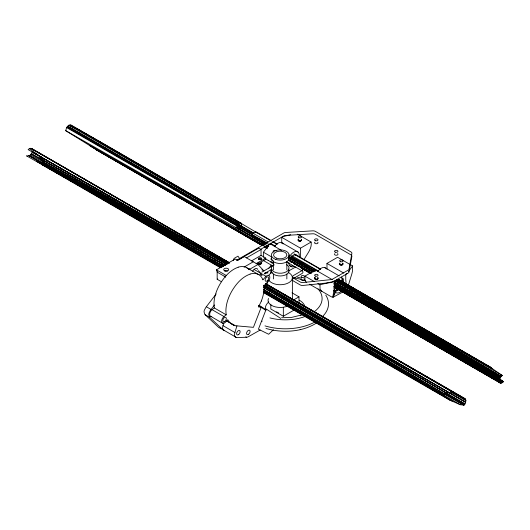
<?xml version="1.0" encoding="UTF-8"?>
<svg xmlns="http://www.w3.org/2000/svg" width="530" height="530" viewBox="0 0 530 530"><rect width="100%" height="100%" fill="white"/><g stroke="black" fill="none" stroke-linecap="round" stroke-linejoin="round"><path stroke-width="0.79" d="M297.535 234.194L311.123 242.044C312.236 248.822 306.81 254.075 304.074 259.66M334.099 288.472L334.867 291.679L336.325 292.818A8.46 4.883 -60 0 0 337.451 292.984A8.381 4.836 -60 0 0 340.247 292.05L341.062 291.48M345.878 283.206L345.964 281.384A8.367 4.83 -60 0 0 345.752 280.105L345.752 274.248L346.978 273.54M342.897 281.788L343.009 278.528L343.095 281.88M299.205 257.017L299.205 254.102A8.016 4.631 -60 0 0 294.316 251.876A8.016 4.631 -60 0 0 288.572 258.859M342.38 282.033L342.38 279.118A8.016 4.631 -60 0 0 341.287 277.124M342.082 281.549L342.228 278.071L342.135 282.278M271.168 269.472L271.062 270.327A6.671 1.643 -77.2 0 1 270.936 270.996L270.598 272.513A6.764 2.173 -76.2 0 1 270.406 273.182M300.636 257.13L300.503 248.173L281.728 237.334L281.728 243.19M309.553 284.219L330.952 296.575A6.93 5.201 -36.5 0 0 331.455 296.82L332.184 297.065A7.672 5.837 -38.6 0 0 332.774 297.184L334.119 289.347M43.049 163.724L43.261 162.425M241.402 227.151L237.109 224.654L241.402 227.151L241.653 226.436L237.36 223.945M241.693 226.164L241.62 223.879L240.938 223.103L99.898 141.676L80.938 131.115L68.814 125.219L66.628 127.571L65.707 130.658L95.122 148.923L262.661 245.628M264.172 245.238L65.707 130.658L265.04 244.211L251.472 236.307L252.326 234.459M314.999 278.575L315.118 279.25L316.456 279.668L317.689 279.138L317.722 278.614M263.383 292.514L449.599 400.024L460.312 404.715L464.008 405.185L465.022 403.82L465.936 400.733L465.022 398.706L265.941 283.769M334.324 283.106A4.425 2.557 -60 0 1 335.013 281.907L336.967 280.039L338.166 279.621L492.006 368.443L502.327 375.512C500.201 376.89 498.684 379.626 499.412 382.156L500.088 382.938L501.102 383.137L503.5 381.752L499.233 378.407M43.274 162.418L41.804 160.265L43.831 160.577L41.36 157.264L29.316 148.652L28.136 149.626L228.013 263.443M220.904 267.597L43.168 165.002L42.738 162.882L223.7 266.477L43.314 162.299L225.058 265.411L43.308 161.981L43.718 160.762M260.203 330.011L248.365 336.702A5.532 3.193 -60 0 1 246.576 337.252L236.532 337.531L224.601 330.647A5.532 3.193 -60 0 1 222.991 325.632L223.885 322.677M236.532 337.531A5.532 3.193 -60 0 1 234.916 332.522L236.93 325.87M266.749 285.153L267.895 281.417M348.356 285.292L351.787 274.07A6.764 2.166 -76.1 0 0 351.973 273.394L352.331 271.877A6.671 1.676 -77.1 0 0 352.463 271.201L352.616 265.947L337.597 257.282L326.977 263.41L326.977 269.267M343.129 291.838L333.098 297.224L334.867 291.679M233.22 260.588L234.055 258.428L237.97 256.169L239.924 258.951M43.115 163.578L29.547 155.727L31.555 153.561L32.237 151.997L227.165 264.079M240.772 228.43L241.051 227.96M333.098 297.224L335.483 292.348M258.521 263.264L258.448 263.874L259.614 264.43L260.78 264.212L261.138 263.297M339.902 264.152L339.829 264.761L340.995 265.318L342.161 265.099L342.618 264.477A1.716 0.987 0 0 0 342.671 263.125M301.133 240.567L300.305 241.335L299.251 241.375L298.284 240.706L298.668 240.03M238.195 267.233C230.113 270.048 224.25 276.978 219.977 284.126A30.415 17.563 -60 0 0 216.558 291.242A27.765 16.032 -60 0 0 214.312 307.923L212.066 309.672A4.147 2.392 -60 0 0 209.694 314.191A4.147 2.392 -60 0 0 211.781 316.397M42.996 163.922L222.925 266.126L43.049 163.81M237.698 224.15L236.4 225.919L267.094 243.628L252.048 234.949M240.004 229.47L236.426 227.403L239.885 229.616M253.347 233.18L252.836 233.77L67.409 126.511L237.526 224.289M263.708 257.328L263.45 252.227L269.081 244.635L270.313 243.926L281.437 250.352M268.889 268.226L271.234 265.066L263.364 260.522M348.389 271.638L352.616 265.947M223.276 329.799L220.049 327.938A5.731 3.306 -60 0 1 218.651 327.388L204.865 314.469L204.043 311.872A5.088 2.935 -60 0 1 204.394 310.103L205.958 307.241L216.174 293.938M223.574 329.965L224.746 330.647A5.731 3.306 -60 0 1 223.342 330.097L209.555 317.178L208.734 314.581A5.088 2.935 -60 0 1 209.085 312.813L210.271 310.474L214.484 304.975M335.815 280.973L336.437 280.469L501.115 376.466L335.768 281.006L500.876 376.77L335.689 281.119L500.088 377.83L333.847 281.847M252.552 271.168L254.095 269.445A4.147 2.392 -60 0 1 257.739 269.445M262.933 279.774L266.02 276.335A4.147 2.392 -60 0 1 269.664 276.335A4.147 2.392 -60 0 1 267.981 281.589L264.165 285.63A29.925 17.278 -60 0 1 261.323 301.066M273.42 329.766L268.67 334.258L258.421 329.196L266.245 309.036L280.748 318.437M253.525 233.034L255.566 231.935L256.586 232.133L270.83 240.355M71.517 181.233L26.5 155.846L27.514 156.045L28.918 155.462L43.202 163.724M230.643 323.088L234.856 325.519A31.058 17.934 -60 0 1 227.794 319.723L226.105 321.538A4.147 2.392 -60 0 1 221.825 322.373A4.147 2.392 -60 0 1 223.991 316.556L226.217 314.827L214.286 307.937M338.193 289.181L336.113 290.493L333.893 290.798M337.822 289.214L336.106 290.36L333.933 290.95M338.551 289.711L336.788 290.857L334.715 291.407M337.723 289.195L334.039 290.851M316.516 323.028C303.432 331.243 286.975 332.747 272.016 329.985M221.454 281.741L217.174 279.264L217.167 272.109L216.445 269.856L235.221 259.011L237.573 260.369L244.191 256.54L257.971 264.496L263.88 270.916L261.866 269.757M236.519 260.303L283.735 233.041A3.319 1.915 0 0 1 285.736 232.484L312.72 230.848A3.319 1.915 0 0 1 315.41 231.398L350.92 251.896A3.319 1.915 0 0 1 351.874 253.453L349.038 269.028A3.319 1.915 0 0 1 348.084 270.187L332.635 279.105A3.319 1.915 0 0 1 330.879 279.635L303.094 282.51A3.319 1.915 0 0 1 300.159 281.973L293.567 278.171A3.319 1.915 0 0 1 293.567 275.461L302.014 270.578A3.319 1.915 0 0 0 302.014 267.869L288.638 260.151M217.691 271.81L217.167 272.109L225.74 277.064M237.248 260.515L258.706 248.133L261.052 249.484L261.052 255.374L265.749 258.084L265.749 259.349L257.54 264.092M260.839 249.193L283.735 235.976A3.319 1.915 0 0 1 285.736 235.426L312.72 233.783A3.319 1.915 0 0 1 315.41 234.333L350.92 254.837A3.319 1.915 0 0 1 351.874 256.387L349.038 271.963A3.319 1.915 0 0 1 348.084 273.122L332.635 282.04A3.319 1.915 0 0 1 330.879 282.57L303.094 285.445A3.319 1.915 0 0 1 300.159 284.908L293.567 281.105A3.319 1.915 0 0 1 292.779 279.118M281.728 237.334L282.96 236.625L290.692 234.71M246.49 257.885L261.052 249.484M217.174 279.264L217.691 278.965M251.406 260.952L261.052 255.374M244.105 267.08L253.28 261.787M258.812 259.283L260.157 258.507M256.103 263.662L265.749 258.084M249.504 269.386L257.971 264.496M300.503 248.173L311.123 242.044M261.76 272.148L274.083 265.033M264.371 273.361L265.603 272.652M264.921 273.255L271.969 269.187M295.826 266.948L288.433 271.029M306.313 282.344L305.028 280.29L304.935 276.137L315.555 270.002L332.244 279.635M315.072 277.415L314.76 277.634A1.828 1.053 0 0 0 314.595 277.839L314.548 277.912A1.928 1.113 0 0 0 315.251 279.091L316.099 279.284M293.295 300.113L298.98 296.833L298.98 303.22M270.823 304.227L270.823 309.023L283.338 316.251L294.713 309.679M339.949 263.059L339.564 263.331A1.895 1.093 0 0 0 339.372 264.139L340.194 264.795L342.248 264.775A1.921 1.113 0 0 0 342.804 264.43L342.671 263.205M264.841 273.99L267.809 272.374L267.809 273.188M294.176 266.418C291.46 268.147 288.366 265.431 288.85 262.516M300.662 315.184L291.361 317.47L281.582 317.715M250.12 274.123C242.038 276.938 236.175 283.861 231.908 291.01A30.415 17.563 -60 0 0 228.49 298.132A27.765 16.032 -60 0 0 226.237 314.807M96.526 149.533L95.619 149.374M241.23 223.435L71.053 125.014L68.814 125.219L238.725 223.322L240.938 223.103M29.316 148.652L31.555 148.446L229.556 262.761M317.808 283.563L319.954 284.802L333.098 281.556L334.331 280.84L334.331 286.697A8.381 4.836 -60 0 0 334.105 288.492M263.615 287.631L443.815 393.525L449.241 392.75L450.699 391.935L465.009 398.706L265.49 283.656M300.132 329.647L300.517 329.574M334.887 291.096L335.656 290.99A7.924 4.571 -60 0 0 338.776 289.241M220.049 327.938L220.672 327.918M268.452 260.462L268.372 260.449A6.923 2.219 -76.1 0 1 268.16 260.363M95.731 149.394L95.122 148.923L262.86 245.695M338.166 279.621L339.18 279.82L490.382 367.111L492.006 368.443L336.967 280.039L501.115 376.466L336.808 280.171M297.496 277.25L301.279 278.065M271.678 329.925L265.974 328.481M57.77 173.284L36.212 160.968L43.168 165.009M227.999 263.47L41.36 157.264C36.875 155.509 42.321 159.702 43.831 160.577L226.807 264.457M70.026 124.815L241.62 223.879M252.161 234.691L267.279 243.091M268.723 243.893L270.161 244.694M291.043 256.301L318.404 271.512M259.753 274.321L262.085 275.653L258.507 270.565M42.963 163.167L223.686 266.517L43.149 162.478M69.271 179.856L70.709 180.677M76.545 184.109L77.983 184.93M237.195 224.74L66.999 127.068L252.426 234.525M263.019 245.211L90.034 145.803L263.456 245.569M264.457 246.039L267.325 247.689M290.294 260.886L311.11 272.844M334.079 286.048L499.174 380.911L334.278 284.65L499.187 380.838M264.887 246.397L267.041 247.636M289.97 260.826L311.474 273.195M334.404 286.385L501.903 382.859M456.429 394.486L465.764 399.839L265.901 284.14M448.493 392.372L465.698 402.25L264.291 285.504M43.082 164.77L221.692 267.517M263.966 291.778L443.974 395.281L445.935 397.52L449.599 400.024M326.977 263.41L343.665 273.043M281.569 242.561L298.112 252.108M324.744 267.577L339.154 275.892M272.963 241.594L277.236 244.058M295.044 254.34L320.69 269.141M240.507 223.017L257.262 232.915M294.07 253.93L296.217 255.182M338.809 279.747L490.382 367.111L489.833 367.184L339.18 279.82L339.863 280.602M255.566 231.935L271.241 240.984M272.665 241.806L276.938 244.27M294.031 254.142L320.657 269.512M336.967 280.039L502.327 375.512M237.413 223.587L241.706 226.065M253.784 233.147L237.884 223.998L238.725 223.322L78.023 129.433M253.737 233.412L67.628 126.193L241.62 226.648M253.174 233.319L268.134 241.952M270.267 243.19L275.255 246.066M291.639 255.526L318.702 271.148M66.628 127.571L240.938 228.211M290.745 257.269L314.403 270.909M334.47 282.483L500.028 377.969L333.827 281.894M252.094 236.446L235.896 227.078L265.086 244.164M266.517 244.993L268.67 246.238M290.168 258.64L313.098 271.877M333.88 283.868L503.5 381.752L499.2 379.281M265.603 246.066L267.756 247.305M289.963 260.131L311.461 272.539M334.384 285.776L502.308 382.726M264.291 246.516L267.16 248.173M290.818 261.82L292.249 262.648M294.402 263.887L295.833 264.715M297.27 265.543L298.701 266.371M300.854 267.61L310.885 273.401M333.827 286.631L501.102 383.137M264.43 246.629L266.954 248.113M289.864 261.336L291.295 262.165M293.448 263.403L294.879 264.225M296.31 265.053L297.741 265.881M299.887 267.12L310.626 273.321M334.258 286.955L500.83 383.084M262.449 245.635L95.486 149.347L262.343 245.675M264 246.549L267.087 248.358M302.186 268.644L310.54 273.42M334.112 286.962L500.592 383.038M264.49 246.92L266.636 248.159M303.16 269.24L310.322 273.381M333.953 287.022L500.088 382.938M263.45 252.227L271.314 256.765M304.935 276.137L314.237 281.503M264.98 258.527L273.752 263.589M241.428 258.441L241.13 258.276L241.415 258.673M254.095 269.445L266.02 276.335M292.03 292.818L298.98 296.833M246.616 267.67L258.547 274.553M229.066 262.642L31.926 148.87L229.497 263.105M30.535 148.248L229.251 262.979M265.649 283.987L465.698 399.488L265.503 283.689M450.897 392.048L465.936 400.733M41.559 157.37L32.237 151.997L41.519 157.383M41.36 157.264L226.833 264.344M263.953 285.776L465.698 402.25M225.257 265.086L43.838 160.65L225.098 265.298M31.555 153.561L43.712 160.577M263.668 287.565L465.022 403.82M445.492 392.916L464.823 404.079M30.541 154.926L43.414 162.352M263.675 289.585L464.008 405.185L443.246 393.187M28.706 155.628L222.037 267.14M263.529 291.169L460.312 404.715L263.648 289.658M42.996 164.167L221.606 267.113M263.927 291.507L443.974 395.281L443.815 393.525M263.9 292.434L445.935 397.52M41.36 164.326L220.414 267.703M216.445 269.856L226.449 275.62M258.435 305.565L265.894 310.408M212.066 309.672L223.991 316.556M206.356 306.751L211.046 309.46M227.138 321.067L229.245 322.28M226.376 320.816L234.797 325.678L253.419 327.341L261.244 307.181L258.382 306.93A39.439 22.77 -60 0 0 261.343 301.066M210.648 316.311L222.58 323.201M245.827 336.822L246.576 337.252M205.15 314.727L209.847 317.437M222.991 325.632L234.916 332.522M500.876 376.77L335.689 281.119L500.466 377.327M251.538 236.115L265.152 243.979M267.299 245.224L268.736 246.052M290.228 258.474L313.151 271.724M333.926 283.735L499.412 379.394M263.403 285.233L449.241 392.75L265.007 284.974M445.306 393.167L464.618 404.363M224.21 276.176L225.462 276.898M290.698 257.381L314.323 271.088M334.364 282.722L499.724 378.678M267.18 245.456L268.604 246.304M290.023 258.799L312.872 272.062M334.298 284.531L499.227 380.56M31.157 154.104L44.03 161.597M426.252 386.032L452.176 401.111M499.134 380.321L502.698 382.402M251.472 236.307L265.033 244.224M263.602 286.273L446.339 393.035L263.92 285.842M498.876 380.533L502.433 382.62M263.675 289.791L443.974 395.281M259.15 305.287L266.053 309.765M261.369 262.383L261.423 263.549A1.921 1.113 0 0 1 260.866 263.887L258.819 263.907L257.991 263.251A1.908 1.106 0 0 1 257.938 263.065M296.608 255.632L295.932 254.85L293.719 255.069L291.838 256.891L290.705 259.356A4.425 2.557 -60 0 0 290.705 261.588M99.912 141.682L100.594 142.457M31.555 148.446L32.237 149.228M301.331 239.421L301.504 240.282A1.948 1.126 0 0 1 301.226 240.6L300.404 240.971A1.908 1.106 0 0 1 299.245 241.018L298.112 240.54L298.145 239.355A1.921 1.113 0 0 1 298.595 239.083M317.914 277.601L317.934 278.8A1.888 1.086 0 0 1 317.556 279.052L316.682 279.284A1.888 1.086 0 0 1 316.079 279.284M342.512 264.185L342.618 264.477A1.716 0.987 0 0 1 340.253 264.523A1.716 0.987 0 0 1 340.002 263.178M319.954 284.802L320.06 288.923L321.432 291.036A6.764 5.081 -36.7 0 0 321.882 291.334M292.375 277.713L292.375 299.629M289.082 254.764L289.082 260.621M286.843 261.601L286.843 269.863M286.843 273.997L286.843 278.952M283.338 307.46L283.338 316.251M273.573 260.773L273.573 269.863M273.573 273.997L273.573 278.952M271.234 265.066L271.234 266.676M248.928 268.942A2.491 1.438 -60 0 1 249.279 268.365M224.859 271.102A2.491 1.438 0 0 1 227.469 271.082M258.521 259.462A1.716 0.987 0 0 1 260.025 258.945A1.716 0.987 0 0 1 261.535 259.462M250.14 274.03A25.692 14.833 -60 0 1 262.906 279.8M238.208 267.147A25.692 14.833 -60 0 1 249.126 269.73M261.986 321.379A6.499 3.75 -60 0 1 262.111 321.094M318.026 288.87A36.815 21.253 0 0 1 314.098 311.806M305.837 316.211A36.815 21.253 0 0 1 269.922 317.901M293.534 277.872A36.815 21.253 0 0 1 305.386 280.781M325.751 295.077A43.228 24.956 0 0 1 323.088 315.946M315.264 321.823A43.228 24.956 0 0 1 264.993 325.884M301.696 314.84A19.908 11.494 0 0 1 300.576 315.695M265.537 309.845A19.908 11.494 0 0 1 268.717 301.954M299.344 300.199A19.908 11.494 0 0 1 304.763 305.969M278.601 312.866A3.869 2.233 0 0 1 276.686 311.759M288.499 256.586A8.851 5.108 0 0 1 280.84 263.47A8.851 5.108 0 0 1 271.559 257.288M288.174 272.407A12.17 7.022 0 0 1 287.147 283.484A12.17 7.022 0 0 1 268.809 280.171M268.531 275.732A12.17 7.022 0 0 1 272.241 272.407M287.498 306.068A12.17 7.022 0 0 1 273.268 306.214A12.17 7.022 0 0 1 268.531 298.463M291.884 298.463A12.17 7.022 0 0 1 292.348 299.94M286.465 264.543A8.851 5.108 0 0 1 286.465 271.764A8.851 5.108 0 0 1 273.95 271.764A8.851 5.108 0 0 1 273.95 264.543M288.499 269.081A8.851 5.108 0 0 1 280.84 275.958A8.851 5.108 0 0 1 271.559 269.777M272.685 260.098A1.716 0.987 0 0 1 271.055 259.422A1.716 0.987 0 0 1 271.651 258.315M273.593 252.002A1.716 0.987 0 0 1 273.911 250.544A1.716 0.987 0 0 1 276.395 250.882M293.395 278.495A3.319 1.915 0 0 1 293.567 278.396L302.014 273.52A3.319 1.915 0 0 0 302.014 270.81L287.936 262.681A3.319 1.915 0 0 0 286.445 262.184M337.537 253.612A1.716 0.987 0 0 1 337.484 254.943A1.716 0.987 0 0 1 335.179 255.043A1.716 0.987 0 0 1 334.801 253.724M317.735 242.21A1.716 0.987 0 0 1 317.324 243.535A1.716 0.987 0 0 1 314.999 243.396A1.716 0.987 0 0 1 315.085 242.044M317.715 277.634A1.716 0.987 0 0 1 317.47 278.972A1.716 0.987 0 0 1 315.131 278.926A1.716 0.987 0 0 1 315.052 277.574M261.469 262.337A1.716 0.987 0 0 1 260.74 263.774A1.716 0.987 0 0 1 258.382 263.152M303.915 278.681A1.716 0.987 0 0 1 304.167 280.026A1.716 0.987 0 0 1 301.868 280.264A1.716 0.987 0 0 1 301.292 278.959M273.712 262.84A1.716 0.987 0 0 1 271.473 262.748A1.716 0.987 0 0 1 271.307 261.456M301.292 239.249A1.716 0.987 0 0 1 301.04 240.587A1.716 0.987 0 0 1 298.708 240.54A1.716 0.987 0 0 1 298.622 239.196M274.5 246.642A8.016 4.631 -60 0 1 283.146 243.926M292.421 265.861A8.016 4.631 -60 0 1 289.248 265.391M335.887 287.764A4.425 2.557 -60 0 1 334.317 287.353M317.675 271.658A8.016 4.631 -60 0 1 325.639 268.094M314.615 278.621A1.961 1.133 0 0 1 314.489 278.323M315.217 271.095L290.851 257.03L315.198 271.128M224.952 270.883A2.491 1.438 0 0 0 228.682 269.637A2.491 1.438 0 0 0 224.952 268.392A2.491 1.438 0 0 0 224.952 270.883M259.024 259.475A1.716 0.987 0 0 0 261.734 258.772A1.716 0.987 0 0 0 259.329 257.765A1.716 0.987 0 0 0 259.024 259.475M224.932 321.326A2.491 1.438 -60 0 0 225.853 317.437A2.491 1.438 -60 0 0 222.878 319.908A2.491 1.438 -60 0 0 224.932 321.326M267.272 280.827A2.491 1.438 -60 0 0 268.2 276.945A2.491 1.438 -60 0 0 265.225 279.416A2.491 1.438 -60 0 0 267.272 280.827M248.709 334.178A2.491 1.438 -60 0 0 249.637 330.289A2.491 1.438 -60 0 0 246.655 332.754A2.491 1.438 -60 0 0 248.709 334.178M238.725 334.456A2.491 1.438 -60 0 0 239.653 330.568A2.491 1.438 -60 0 0 236.678 333.032A2.491 1.438 -60 0 0 238.725 334.456M276.488 258.163A6.638 3.829 0 0 0 286.829 255.261A6.638 3.829 0 0 0 277.309 251.538A6.638 3.829 0 0 0 276.488 258.163M275.785 259.409A8.851 5.108 0 0 0 289.055 254.99A8.851 5.108 0 0 0 275.785 250.564A8.851 5.108 0 0 0 275.785 259.409M301.835 277.316A1.716 0.987 0 0 0 304.505 276.567A1.716 0.987 0 0 0 302.047 275.607A1.716 0.987 0 0 0 301.835 277.316M315.383 276.11A1.716 0.987 0 0 0 318.053 275.361A1.716 0.987 0 0 0 315.595 274.401A1.716 0.987 0 0 0 315.383 276.11M315.436 240.666A1.716 0.987 0 0 0 318.007 239.812A1.716 0.987 0 0 0 315.436 238.951A1.716 0.987 0 0 0 315.436 240.666M335.278 252.148A1.716 0.987 0 0 0 337.948 251.399A1.716 0.987 0 0 0 335.49 250.438A1.716 0.987 0 0 0 335.278 252.148M340.518 261.694A1.716 0.987 0 0 0 343.089 260.839A1.716 0.987 0 0 0 340.518 259.978A1.716 0.987 0 0 0 340.518 261.694M298.96 237.725A1.716 0.987 0 0 0 301.63 236.976A1.716 0.987 0 0 0 299.172 236.016A1.716 0.987 0 0 0 298.96 237.725"/></g></svg>
